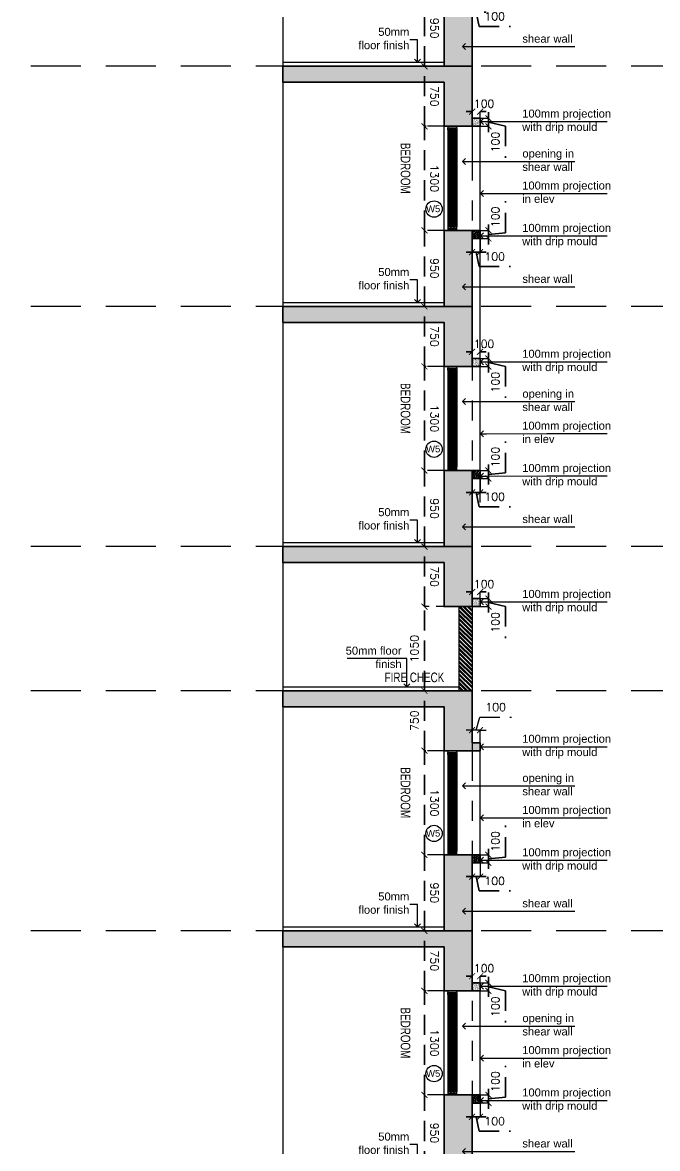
# Model space of a CAD drawing. Header units: millimetres. Extents: x 1066295 to 1300022, y -5734212 to -5454663.
# Drawn here: x 1222999 to 1230932, y -5495711 to -5481647 of the extents above; entities that cross this region are included whole.
import ezdxf
from ezdxf.enums import TextEntityAlignment as Align

# ---------------------------------------------------------------- set-up
doc = ezdxf.new("R2010")
doc.units = ezdxf.units.MM
doc.header["$LTSCALE"] = 1000
doc.header["$MEASUREMENT"] = 0
for name, pattern in [('AUDIT_D_120904163729-0', [0]), ('T9_PROFILE SECTIONS$0$HIDDEN', [0.375, 0.25, -0.125]), ('T9_PROFILE SECTIONS$0$HIDDEN2', [0.1875, 0.125, -0.0625]), ('T9_PROFILE SECTIONS$0$T10(T7 IS SIMILAR BUT MIRROR) - DIMENSION & TEXTING$0$HIDDEN', [0.375, 0.25, -0.125]), ('T9_PROFILE SECTIONS$0$T8_PROFILE SECTIONS$0$AUDIT_D_120904163729-0', [0]), ('T9_PROFILE SECTIONS$0$T8_PROFILE SECTIONS$0$HIDDEN', [0.375, 0.25, -0.125]), ('T9_PROFILE SECTIONS$0$T8_PROFILE SECTIONS$0$PHANTOM2', [1.25, 0.625, -0.125, 0.125, -0.125, 0.125, -0.125])]:
    doc.linetypes.add(name, pattern=pattern)
doc.layers.get('0').update_dxf_attribs({"linetype": 'AUDIT_D_120904163729-0'})
for name, color, linetype, lineweight in [('T9_PROFILE SECTIONS$0$A-DIMENSION', 2, 'Continuous', 35), ('T9_PROFILE SECTIONS$0$a-Text', 4, 'Continuous', 0), ('T9_PROFILE SECTIONS$0$T8_PROFILE SECTIONS$0$A-DIMENSION', 2, 'Continuous', 35), ('T9_PROFILE SECTIONS$0$T8_PROFILE SECTIONS$0$A-SLAB', 3, 'Continuous', 35), ('T9_PROFILE SECTIONS$0$T8_PROFILE SECTIONS$0$a-Text', 4, 'Continuous', 0), ('T9_PROFILE SECTIONS$0$T8_PROFILE SECTIONS$0$NON-STRUCT -150', 230, 'Continuous', 30), ('T9_PROFILE SECTIONS$0$T8_PROFILE SECTIONS$0$R0-18-10-2014-T1-1st Podium Floor Plan$0$Text', 7, 'Continuous', 0)]:
    doc.layers.add(name, color=color, linetype=linetype, lineweight=lineweight)
for name, color, linetype in [('T9_PROFILE SECTIONS$0$LEVEL', 7, 'Continuous'), ('T9_PROFILE SECTIONS$0$T10(T7 IS SIMILAR BUT MIRROR) - DIMENSION & TEXTING$0$A-DIMENSIONS', 2, 'T9_PROFILE SECTIONS$0$T10(T7 IS SIMILAR BUT MIRROR) - DIMENSION & TEXTING$0$HIDDEN'), ('T9_PROFILE SECTIONS$0$T8_PROFILE SECTIONS$0$A-BUILDING LINE TURNS HERE', 252, 'T9_PROFILE SECTIONS$0$T8_PROFILE SECTIONS$0$PHANTOM2'), ('T9_PROFILE SECTIONS$0$T8_PROFILE SECTIONS$0$a-ele', 8, 'Continuous'), ('T9_PROFILE SECTIONS$0$T8_PROFILE SECTIONS$0$a-wall', 6, 'Continuous'), ('T9_PROFILE SECTIONS$0$T8_PROFILE SECTIONS$0$a-window', 5, 'Continuous'), ('T9_PROFILE SECTIONS$0$T8_PROFILE SECTIONS$0$Elev 01', 8, 'Continuous'), ('T9_PROFILE SECTIONS$0$T8_PROFILE SECTIONS$0$F.F.L', 36, 'Continuous'), ('T9_PROFILE SECTIONS$0$T8_PROFILE SECTIONS$0$HATCH 150', 8, 'Continuous'), ('T9_PROFILE SECTIONS$0$T8_PROFILE SECTIONS$0$Leader', 2, 'T9_PROFILE SECTIONS$0$T8_PROFILE SECTIONS$0$AUDIT_D_120904163729-0'), ('T9_PROFILE SECTIONS$0$T8_PROFILE SECTIONS$0$TEXT ROOM', 7, 'Continuous'), ('T9_PROFILE SECTIONS$0$T8_PROFILE SECTIONS$0$TYPICAL UNITS$0$a-door-no', 104, 'Continuous')]:
    doc.layers.add(name, color=color, linetype=linetype)
doc.styles.add('T9_PROFILE SECTIONS$0$Romans 1', font='romans.shx', dxfattribs={"height": 100})
doc.styles.add('T9_PROFILE SECTIONS$0$RSP_TXT 500', font='swisscl.ttf', dxfattribs={"height": 250})
doc.styles.add('T9_PROFILE SECTIONS$0$T8_PROFILE SECTIONS$0$ARIAL ARROW', font='arial.ttf')
doc.styles.add('T9_PROFILE SECTIONS$0$T8_PROFILE SECTIONS$0$Romans 1', font='romans.shx', dxfattribs={"height": 100})
doc.styles.add('T9_PROFILE SECTIONS$0$T8_PROFILE SECTIONS$0$RSP_TXT 500', font='swisscl.ttf', dxfattribs={"height": 250})
doc.styles.add('T9_PROFILE SECTIONS$0$T8_PROFILE SECTIONS$0$TYPICAL UNITS$0$LODHA STANDERD', font='sanss___.ttf')
doc.dimstyles.new('T9_PROFILE SECTIONS$0$ALPINE S', dxfattribs={"dimscale": 0, "dimtxt": 100, "dimasz": 75, "dimexe": 0, "dimexo": 0, "dimgap": 75, "dimtad": 1, "dimdec": 0, "dimzin": 0, "dimdsep": 46, "dimtxsty": 'T9_PROFILE SECTIONS$0$Romans 1', "dimblk": 'T9_PROFILE SECTIONS$0$_ArchTick', "dimcen": 0.09, "dimclrd": 256, "dimclre": 256, "dimclrt": 7, "dimadec": 0, "dimazin": 0, "dimtfac": 1, "dimtdec": 0, "dimtofl": 0, "dimtmove": 1, "dimatfit": 0, "dimldrblk": 'T9_PROFILE SECTIONS$0$_Open90', "dimfxl": 1, "dimtolj": 1, "dimtzin": 0, "dimarcsym": 0})
doc.dimstyles.new('T9_PROFILE SECTIONS$0$T8_PROFILE SECTIONS$0$ALPINE S', dxfattribs={"dimscale": 0, "dimtxt": 100, "dimasz": 75, "dimexe": 0, "dimexo": 0, "dimgap": 75, "dimtad": 1, "dimdec": 0, "dimzin": 0, "dimdsep": 46, "dimtxsty": 'T9_PROFILE SECTIONS$0$T8_PROFILE SECTIONS$0$Romans 1', "dimblk": 'T9_PROFILE SECTIONS$0$T8_PROFILE SECTIONS$0$_ArchTick', "dimcen": 0.09, "dimclrd": 256, "dimclre": 256, "dimclrt": 7, "dimadec": 0, "dimazin": 0, "dimtfac": 1, "dimtdec": 0, "dimtofl": 0, "dimtmove": 1, "dimatfit": 0, "dimldrblk": 'T9_PROFILE SECTIONS$0$T8_PROFILE SECTIONS$0$_Open90', "dimfxl": 1, "dimtolj": 1, "dimtzin": 0, "dimarcsym": 0})
pattern_1 = [(127.5, (-97770.03, 175779.79), (-19.26823769, -0.62993358), [0, -15.2, 0, -17, 0, -16.25]), (97.5, (-97770.03, 175779.79), (-28.22146065, 17.69776705), [0, -8.2, 0, -13.7, 0, -5.25]), (57.5, (-97770.03, 175767.49), (-0.056590535, 31.141418618), [0, -5, 0, -18, 0, -23.5]), (47.5, (-97770.03, 175767.49), (-8.77675565, 30.06126605), [0, -2.5, 0, -11.8, 0, -13.5])]

# ---------------------------------------------------------------- blocks, each defined once
blk = doc.blocks.new('T9_PROFILE SECTIONS$0$T8_PROFILE SECTIONS$0$_ArchTick')
at = {"color": 0, "linetype": 'ByBlock', "const_width": 0.15}
blk.add_lwpolyline([(-0.5, -0.5), (0.5, 0.5)], dxfattribs=at)
blk = doc.blocks.new('*D811')
at = {"layer": 'T9_PROFILE SECTIONS$0$T8_PROFILE SECTIONS$0$A-DIMENSION', "linetype": 'T9_PROFILE SECTIONS$0$T8_PROFILE SECTIONS$0$HIDDEN', "lineweight": -2, "transparency": 16777216}
for p, q in [((1230200, -5487595), (1229765, -5487595)), ((1230160, -5488345), (1229765, -5488345))]:
    blk.add_line(p, q, dxfattribs=at)
at = {"layer": 'T9_PROFILE SECTIONS$0$T8_PROFILE SECTIONS$0$A-DIMENSION', "linetype": 'T9_PROFILE SECTIONS$0$T8_PROFILE SECTIONS$0$HIDDEN', "transparency": 16777216}
blk.add_line((1229765, -5488345), (1229765, -5487595), dxfattribs=at)
at = {"layer": 'T9_PROFILE SECTIONS$0$T8_PROFILE SECTIONS$0$A-DIMENSION', "linetype": 'ByBlock', "transparency": 16777216, "xscale": 75, "yscale": 75, "zscale": 75}
for p, rotation in [((1229765, -5487595), 90), ((1229765, -5488345), 270)]:
    blk.add_blockref('T9_PROFILE SECTIONS$0$T8_PROFILE SECTIONS$0$_ArchTick', p, dxfattribs=dict(at, rotation=rotation))
at = {"layer": 'T9_PROFILE SECTIONS$0$T8_PROFILE SECTIONS$0$A-DIMENSION', "color": 7, "linetype": 'ByBlock', "transparency": 16777216, "insert": (1229640, -5487970), "char_height": 100, "attachment_point": 5, "rotation": 90, "style": 'T9_PROFILE SECTIONS$0$T8_PROFILE SECTIONS$0$Romans 1'}
blk.add_mtext('\\A1;750', dxfattribs=at)
blk = doc.blocks.new('T9_PROFILE SECTIONS$0$T8_PROFILE SECTIONS$0$_Open90')
at = {"color": 0, "linetype": 'ByBlock', "lineweight": -2}
for p, q in [((0, 0), (-1, 0)), ((-0.5, 0.5), (0, 0)), ((0, 0), (-0.5, -0.5))]:
    blk.add_line(p, q, dxfattribs=at)
blk = doc.blocks.new('*D812')
at = {"layer": 'T9_PROFILE SECTIONS$0$T8_PROFILE SECTIONS$0$A-DIMENSION', "linetype": 'T9_PROFILE SECTIONS$0$T8_PROFILE SECTIONS$0$HIDDEN', "lineweight": -2, "transparency": 16777216}
for p, q in [((1230200, -5486545), (1229765, -5486545)), ((1229910, -5487595), (1229765, -5487595))]:
    blk.add_line(p, q, dxfattribs=at)
at = {"layer": 'T9_PROFILE SECTIONS$0$T8_PROFILE SECTIONS$0$A-DIMENSION', "linetype": 'T9_PROFILE SECTIONS$0$T8_PROFILE SECTIONS$0$HIDDEN', "transparency": 16777216}
blk.add_line((1229765, -5487595), (1229765, -5486545), dxfattribs=at)
at = {"layer": 'T9_PROFILE SECTIONS$0$T8_PROFILE SECTIONS$0$A-DIMENSION', "linetype": 'ByBlock', "transparency": 16777216, "xscale": 75, "yscale": 75, "zscale": 75}
for p, rotation in [((1229765, -5486545), 90), ((1229765, -5487595), 270)]:
    blk.add_blockref('T9_PROFILE SECTIONS$0$T8_PROFILE SECTIONS$0$_ArchTick', p, dxfattribs=dict(at, rotation=rotation))
at = {"layer": 'T9_PROFILE SECTIONS$0$T8_PROFILE SECTIONS$0$A-DIMENSION', "color": 7, "linetype": 'ByBlock', "transparency": 16777216, "insert": (1229640, -5487070), "char_height": 100, "attachment_point": 5, "rotation": 90, "style": 'T9_PROFILE SECTIONS$0$T8_PROFILE SECTIONS$0$Romans 1'}
blk.add_mtext('\\A1;1050', dxfattribs=at)
blk = doc.blocks.new('T9_PROFILE SECTIONS$0$T8_PROFILE SECTIONS$0$A$C70077D06')
at = {"layer": 'T9_PROFILE SECTIONS$0$T8_PROFILE SECTIONS$0$a-ele', "elevation": 0}
blk.add_lwpolyline([(-160, 0), (-160, 1300)], dxfattribs=at)
at = {"layer": 'T9_PROFILE SECTIONS$0$T8_PROFILE SECTIONS$0$a-window', "color": 1}
for p, q in [((-112, 1255), (-112, 45, 0)), ((-75, 1255), (-75, 45, 0)), ((-75, 1255), (-75, 45, 0)), ((-38, 1255), (-38, 45, 0))]:
    blk.add_line(p, q, dxfattribs=at)
at = {"layer": 'T9_PROFILE SECTIONS$0$T8_PROFILE SECTIONS$0$a-window', "color": 5}
for p, q in [((-98, 1255), (-98, 45, 0)), ((-88, 1255), (-88, 45, 0)), ((-61, 1255), (-61, 45, 0)), ((-51, 1255), (-51, 45, 0))]:
    blk.add_line(p, q, dxfattribs=at)
at = {"layer": 'T9_PROFILE SECTIONS$0$T8_PROFILE SECTIONS$0$a-window', "color": 250}
for p, q in [((-23, 1255), (-23, 45, 0)), ((-13, 1255), (-13, 45, 0)), ((0, 1255), (0, 45, 0))]:
    blk.add_line(p, q, dxfattribs=at)
at = {"layer": 'T9_PROFILE SECTIONS$0$T8_PROFILE SECTIONS$0$a-window', "color": 4}
for points in [[(0, 1280), (0, 1300), (-112, 1300), (-112, 1280)], [(-98, 1255), (-112, 1255), (-112, 1280), (-75, 1280), (-75, 1255), (-88, 1255), (-88, 1261), (-98, 1261)], [(-61, 1255), (-75, 1255), (-75, 1280), (-38, 1280), (-38, 1255), (-51, 1255), (-51, 1261), (-61, 1261)], [(-23, 1255), (-38, 1255), (-38, 1280), (0, 1280), (0, 1255), (-13, 1255), (-13, 1261), (-23, 1261)], [(-98, 45), (-112, 45), (-112, 20), (-75, 20), (-75, 45), (-88, 45), (-88, 39), (-98, 39)], [(0, 0), (0, 20), (-112, 20), (-112, 0)], [(-61, 45), (-75, 45), (-75, 20), (-38, 20), (-38, 45), (-51, 45), (-51, 39), (-61, 39)], [(-23, 45), (-38, 45), (-38, 20), (0, 20), (0, 45), (-13, 45), (-13, 39), (-23, 39)]]:
    blk.add_lwpolyline(points, close=True, dxfattribs=at)
blk = doc.blocks.new('*D400')
at = {"layer": 'T9_PROFILE SECTIONS$0$T8_PROFILE SECTIONS$0$A-DIMENSION', "linetype": 'T9_PROFILE SECTIONS$0$T8_PROFILE SECTIONS$0$HIDDEN', "lineweight": -2, "transparency": 16777216}
for p, q in [((1129624, -5486815), (1129189, -5486815)), ((1129584, -5487565), (1129189, -5487565))]:
    blk.add_line(p, q, dxfattribs=at)
at = {"layer": 'T9_PROFILE SECTIONS$0$T8_PROFILE SECTIONS$0$A-DIMENSION', "linetype": 'T9_PROFILE SECTIONS$0$T8_PROFILE SECTIONS$0$HIDDEN', "transparency": 16777216}
blk.add_line((1129189, -5487565), (1129189, -5486815), dxfattribs=at)
at = {"layer": 'T9_PROFILE SECTIONS$0$T8_PROFILE SECTIONS$0$A-DIMENSION', "linetype": 'ByBlock', "transparency": 16777216, "xscale": 75, "yscale": 75, "zscale": 75}
for p, rotation in [((1129189, -5486815), 90), ((1129189, -5487565), 270)]:
    blk.add_blockref('T9_PROFILE SECTIONS$0$T8_PROFILE SECTIONS$0$_ArchTick', p, dxfattribs=dict(at, rotation=rotation))
at = {"layer": 'T9_PROFILE SECTIONS$0$T8_PROFILE SECTIONS$0$A-DIMENSION', "color": 7, "linetype": 'ByBlock', "transparency": 16777216, "insert": (1129314, -5487190), "char_height": 100, "attachment_point": 5, "rotation": 270, "style": 'T9_PROFILE SECTIONS$0$T8_PROFILE SECTIONS$0$Romans 1'}
blk.add_mtext('\\A1;750', dxfattribs=at)
blk = doc.blocks.new('*D401')
at = {"layer": 'T9_PROFILE SECTIONS$0$T8_PROFILE SECTIONS$0$A-DIMENSION', "linetype": 'T9_PROFILE SECTIONS$0$T8_PROFILE SECTIONS$0$HIDDEN', "lineweight": -2, "transparency": 16777216}
for p, q in [((1129479, -5485865), (1129189, -5485865)), ((1129334, -5486815), (1129189, -5486815))]:
    blk.add_line(p, q, dxfattribs=at)
at = {"layer": 'T9_PROFILE SECTIONS$0$T8_PROFILE SECTIONS$0$A-DIMENSION', "linetype": 'T9_PROFILE SECTIONS$0$T8_PROFILE SECTIONS$0$HIDDEN', "transparency": 16777216}
blk.add_line((1129189, -5486815), (1129189, -5485865), dxfattribs=at)
at = {"layer": 'T9_PROFILE SECTIONS$0$T8_PROFILE SECTIONS$0$A-DIMENSION', "linetype": 'ByBlock', "transparency": 16777216, "xscale": 75, "yscale": 75, "zscale": 75}
for p, rotation in [((1129189, -5485865), 90), ((1129189, -5486815), 270)]:
    blk.add_blockref('T9_PROFILE SECTIONS$0$T8_PROFILE SECTIONS$0$_ArchTick', p, dxfattribs=dict(at, rotation=rotation))
at = {"layer": 'T9_PROFILE SECTIONS$0$T8_PROFILE SECTIONS$0$A-DIMENSION', "color": 7, "linetype": 'ByBlock', "transparency": 16777216, "insert": (1129314, -5486340), "char_height": 100, "attachment_point": 5, "rotation": 270, "style": 'T9_PROFILE SECTIONS$0$T8_PROFILE SECTIONS$0$Romans 1'}
blk.add_mtext('\\A1;950', dxfattribs=at)
blk = doc.blocks.new('*D402')
at = {"layer": 'T9_PROFILE SECTIONS$0$T8_PROFILE SECTIONS$0$A-DIMENSION', "linetype": 'T9_PROFILE SECTIONS$0$T8_PROFILE SECTIONS$0$HIDDEN', "lineweight": -2, "transparency": 16777216}
for p, q in [((1129479, -5484565), (1129189, -5484565)), ((1129479, -5485865), (1129189, -5485865))]:
    blk.add_line(p, q, dxfattribs=at)
at = {"layer": 'T9_PROFILE SECTIONS$0$T8_PROFILE SECTIONS$0$A-DIMENSION', "linetype": 'T9_PROFILE SECTIONS$0$T8_PROFILE SECTIONS$0$HIDDEN', "transparency": 16777216}
blk.add_line((1129189, -5485865), (1129189, -5484565), dxfattribs=at)
at = {"layer": 'T9_PROFILE SECTIONS$0$T8_PROFILE SECTIONS$0$A-DIMENSION', "linetype": 'ByBlock', "transparency": 16777216, "xscale": 75, "yscale": 75, "zscale": 75}
for p, rotation in [((1129189, -5484565), 90), ((1129189, -5485865), 270)]:
    blk.add_blockref('T9_PROFILE SECTIONS$0$T8_PROFILE SECTIONS$0$_ArchTick', p, dxfattribs=dict(at, rotation=rotation))
at = {"layer": 'T9_PROFILE SECTIONS$0$T8_PROFILE SECTIONS$0$A-DIMENSION', "color": 7, "linetype": 'ByBlock', "transparency": 16777216, "insert": (1129314, -5485215), "char_height": 100, "attachment_point": 5, "rotation": 270, "style": 'T9_PROFILE SECTIONS$0$T8_PROFILE SECTIONS$0$Romans 1'}
blk.add_mtext('\\A1;1300', dxfattribs=at)
blk = doc.blocks.new('T9_PROFILE SECTIONS$0$T8_PROFILE SECTIONS$0$TYPICAL UNITS$0$B-flat-33')
at = {"layer": 'T9_PROFILE SECTIONS$0$T8_PROFILE SECTIONS$0$TYPICAL UNITS$0$a-door-no'}
blk.add_ellipse((14108, 1402), major_axis=(0, -181), ratio=0.999989, dxfattribs=at)
at = {"layer": 'T9_PROFILE SECTIONS$0$T8_PROFILE SECTIONS$0$TYPICAL UNITS$0$a-door-no', "style": 'T9_PROFILE SECTIONS$0$T8_PROFILE SECTIONS$0$TYPICAL UNITS$0$LODHA STANDERD', "oblique": 0, "width": 0.999989}
blk.add_attdef('OP1', text='', height=150, rotation=0.7592, dxfattribs=at).set_placement((14117, 1332), align=Align.CENTER)
blk = doc.blocks.new('T9_PROFILE SECTIONS$0$_ArchTick')
at = {"color": 0, "linetype": 'ByBlock', "const_width": 0.15}
blk.add_lwpolyline([(-0.5, -0.5), (0.5, 0.5)], dxfattribs=at)
blk = doc.blocks.new('*D403')
at = {"layer": 'T9_PROFILE SECTIONS$0$A-DIMENSION', "linetype": 'T9_PROFILE SECTIONS$0$HIDDEN', "transparency": 16777216}
for p, q in [((1130200, -5485894), (1130200, -5485501)), ((1129988, -5485865), (1129988, -5485790)), ((1129988, -5485865), (1129988, -5485965)), ((1129988, -5485915), (1130200, -5485894)), ((1129988, -5485965), (1129988, -5486040))]:
    blk.add_line(p, q, dxfattribs=at)
at = {"layer": 'T9_PROFILE SECTIONS$0$A-DIMENSION', "linetype": 'T9_PROFILE SECTIONS$0$HIDDEN', "lineweight": -2, "transparency": 16777216}
for p, q in [((1129884, -5485865), (1129988, -5485865)), ((1129884, -5485965), (1129988, -5485965))]:
    blk.add_line(p, q, dxfattribs=at)
at = {"layer": 'T9_PROFILE SECTIONS$0$A-DIMENSION', "linetype": 'ByBlock', "transparency": 16777216, "xscale": 75, "yscale": 75, "zscale": 75}
for p, rotation in [((1129988, -5485865), 270), ((1129988, -5485965), 90)]:
    blk.add_blockref('T9_PROFILE SECTIONS$0$_ArchTick', p, dxfattribs=dict(at, rotation=rotation))
at = {"layer": 'T9_PROFILE SECTIONS$0$A-DIMENSION', "color": 7, "linetype": 'ByBlock', "transparency": 16777216, "insert": (1130075, -5485697), "char_height": 100, "attachment_point": 5, "rotation": 90, "style": 'T9_PROFILE SECTIONS$0$Romans 1'}
blk.add_mtext('\\A1;100', dxfattribs=at)
blk = doc.blocks.new('T9_PROFILE SECTIONS$0$_Open90')
at = {"color": 0, "linetype": 'ByBlock', "lineweight": -2}
for p, q in [((0, 0), (-1, 0)), ((-0.5, 0.5), (0, 0)), ((0, 0), (-0.5, -0.5))]:
    blk.add_line(p, q, dxfattribs=at)
blk = doc.blocks.new('*D404')
at = {"layer": 'T9_PROFILE SECTIONS$0$A-DIMENSION', "linetype": 'T9_PROFILE SECTIONS$0$HIDDEN', "lineweight": -2, "transparency": 16777216}
for p, q in [((1129784, -5485965), (1129784, -5486138)), ((1129884, -5485965), (1129884, -5486138))]:
    blk.add_line(p, q, dxfattribs=at)
at = {"layer": 'T9_PROFILE SECTIONS$0$A-DIMENSION', "linetype": 'T9_PROFILE SECTIONS$0$HIDDEN', "transparency": 16777216}
for p, q in [((1129784, -5486138), (1129709, -5486138)), ((1129884, -5486138), (1129784, -5486138)), ((1129834, -5486138), (1129871, -5486317)), ((1129884, -5486138), (1129959, -5486138)), ((1129871, -5486317), (1130263, -5486317))]:
    blk.add_line(p, q, dxfattribs=at)
at = {"layer": 'T9_PROFILE SECTIONS$0$A-DIMENSION', "linetype": 'ByBlock', "transparency": 16777216, "xscale": 75, "yscale": 75, "zscale": 75}
blk.add_blockref('T9_PROFILE SECTIONS$0$_ArchTick', (1129784, -5486138), dxfattribs=at)
at = {"layer": 'T9_PROFILE SECTIONS$0$A-DIMENSION', "linetype": 'ByBlock', "transparency": 16777216, "xscale": 75, "yscale": 75, "zscale": 75, "rotation": 180}
blk.add_blockref('T9_PROFILE SECTIONS$0$_ArchTick', (1129884, -5486138), dxfattribs=at)
at = {"layer": 'T9_PROFILE SECTIONS$0$A-DIMENSION', "color": 7, "linetype": 'ByBlock', "transparency": 16777216, "insert": (1130067, -5486192), "char_height": 100, "attachment_point": 5, "style": 'T9_PROFILE SECTIONS$0$Romans 1'}
blk.add_mtext('\\A1;100', dxfattribs=at)
blk = doc.blocks.new('*D405')
at = {"layer": 'T9_PROFILE SECTIONS$0$A-DIMENSION', "linetype": 'T9_PROFILE SECTIONS$0$HIDDEN', "transparency": 16777216}
for p, q in [((1129988, -5487465), (1129988, -5487390)), ((1129988, -5487465), (1129988, -5487565)), ((1129988, -5487515), (1130200, -5487565)), ((1129988, -5487565), (1129988, -5487640)), ((1130200, -5487565), (1130200, -5487958))]:
    blk.add_line(p, q, dxfattribs=at)
at = {"layer": 'T9_PROFILE SECTIONS$0$A-DIMENSION', "linetype": 'T9_PROFILE SECTIONS$0$HIDDEN', "lineweight": -2, "transparency": 16777216}
for p, q in [((1129884, -5487465), (1129988, -5487465)), ((1129884, -5487565), (1129988, -5487565))]:
    blk.add_line(p, q, dxfattribs=at)
at = {"layer": 'T9_PROFILE SECTIONS$0$A-DIMENSION', "linetype": 'ByBlock', "transparency": 16777216, "xscale": 75, "yscale": 75, "zscale": 75}
for p, rotation in [((1129988, -5487465), 270), ((1129988, -5487565), 90)]:
    blk.add_blockref('T9_PROFILE SECTIONS$0$_ArchTick', p, dxfattribs=dict(at, rotation=rotation))
at = {"layer": 'T9_PROFILE SECTIONS$0$A-DIMENSION', "color": 7, "linetype": 'ByBlock', "transparency": 16777216, "insert": (1130075, -5487762), "char_height": 100, "attachment_point": 5, "rotation": 90, "style": 'T9_PROFILE SECTIONS$0$Romans 1'}
blk.add_mtext('\\A1;100', dxfattribs=at)
blk = doc.blocks.new('*D406')
at = {"layer": 'T9_PROFILE SECTIONS$0$A-DIMENSION', "linetype": 'T9_PROFILE SECTIONS$0$HIDDEN', "transparency": 16777216}
for p, q in [((1129784, -5487382), (1129709, -5487382)), ((1129884, -5487382), (1129959, -5487382))]:
    blk.add_line(p, q, dxfattribs=at)
at = {"layer": 'T9_PROFILE SECTIONS$0$A-DIMENSION', "linetype": 'T9_PROFILE SECTIONS$0$HIDDEN', "lineweight": -2, "transparency": 16777216}
for p, q in [((1129784, -5487480), (1129784, -5487382)), ((1129884, -5487480), (1129884, -5487382))]:
    blk.add_line(p, q, dxfattribs=at)
at = {"layer": 'T9_PROFILE SECTIONS$0$A-DIMENSION', "linetype": 'ByBlock', "transparency": 16777216, "xscale": 75, "yscale": 75, "zscale": 75}
blk.add_blockref('T9_PROFILE SECTIONS$0$_ArchTick', (1129784, -5487382), dxfattribs=at)
at = {"layer": 'T9_PROFILE SECTIONS$0$A-DIMENSION', "linetype": 'ByBlock', "transparency": 16777216, "xscale": 75, "yscale": 75, "zscale": 75, "rotation": 180}
blk.add_blockref('T9_PROFILE SECTIONS$0$_ArchTick', (1129884, -5487382), dxfattribs=at)
at = {"layer": 'T9_PROFILE SECTIONS$0$A-DIMENSION', "color": 7, "linetype": 'ByBlock', "transparency": 16777216, "insert": (1129934, -5487283), "char_height": 100, "attachment_point": 5, "style": 'T9_PROFILE SECTIONS$0$Romans 1'}
blk.add_mtext('\\A1;100', dxfattribs=at)
blk = doc.blocks.new('*D829')
at = {"layer": 'T9_PROFILE SECTIONS$0$T10(T7 IS SIMILAR BUT MIRROR) - DIMENSION & TEXTING$0$A-DIMENSIONS', "lineweight": -2, "transparency": 16777216}
for p, q in [((1230410, -5488087), (1230459, -5487925)), ((1230459, -5487925), (1230852, -5487925)), ((1230360, -5488087), (1230285, -5488087)), ((1230460, -5488087), (1230360, -5488087)), ((1230460, -5488087), (1230535, -5488087))]:
    blk.add_line(p, q, dxfattribs=at)
at = {"layer": 'T9_PROFILE SECTIONS$0$T10(T7 IS SIMILAR BUT MIRROR) - DIMENSION & TEXTING$0$A-DIMENSIONS', "linetype": 'T9_PROFILE SECTIONS$0$HIDDEN', "lineweight": -2, "transparency": 16777216}
for p, q in [((1230360, -5488245), (1230360, -5488087)), ((1230460, -5488245), (1230460, -5488087))]:
    blk.add_line(p, q, dxfattribs=at)
at = {"layer": 'T9_PROFILE SECTIONS$0$T10(T7 IS SIMILAR BUT MIRROR) - DIMENSION & TEXTING$0$A-DIMENSIONS', "linetype": 'ByBlock', "lineweight": -2, "transparency": 16777216, "xscale": 75, "yscale": 75, "zscale": 75}
blk.add_blockref('T9_PROFILE SECTIONS$0$_ArchTick', (1230360, -5488087), dxfattribs=at)
at = {"layer": 'T9_PROFILE SECTIONS$0$T10(T7 IS SIMILAR BUT MIRROR) - DIMENSION & TEXTING$0$A-DIMENSIONS', "linetype": 'ByBlock', "lineweight": -2, "transparency": 16777216, "xscale": 75, "yscale": 75, "zscale": 75, "rotation": 180}
blk.add_blockref('T9_PROFILE SECTIONS$0$_ArchTick', (1230460, -5488087), dxfattribs=at)
at = {"layer": 'T9_PROFILE SECTIONS$0$T10(T7 IS SIMILAR BUT MIRROR) - DIMENSION & TEXTING$0$A-DIMENSIONS', "color": 7, "linetype": 'ByBlock', "transparency": 16777216, "insert": (1230655, -5487800), "char_height": 100, "attachment_point": 5, "style": 'T9_PROFILE SECTIONS$0$Romans 1', "bg_fill": 3, "box_fill_scale": 1.25, "bg_fill_color": 256, "bg_fill_true_color": 13158600, "bg_fill_transparency": 0}
blk.add_mtext('\\A1;100', dxfattribs=at)
blk = doc.blocks.new('T9_PROFILE SECTIONS$0$T8_PROFILE SECTIONS$0$MM')
at = {"layer": 'T9_PROFILE SECTIONS$0$T8_PROFILE SECTIONS$0$HATCH 150'}
h = blk.add_hatch(color=8, dxfattribs=at)
h.dxf.hatch_style = 1
h.paths.add_polyline_path([(1129783.7, -5486815.3), (1129433.7, -5486815.3), (1129433.7, -5485865.3), (1129783.7, -5485865.3)])
h = blk.add_hatch(dxfattribs=at)
h.set_pattern_fill('AR-SAND', color=8, scale=10, angle=90)
h.set_pattern_definition(pattern_1)
h.paths.add_polyline_path([(1129783.7, -5485965.3), (1129883.7, -5485965.3), (1129883.7, -5485865.3), (1129783.7, -5485865.3)])
h = blk.add_hatch(color=8, dxfattribs=at)
h.dxf.hatch_style = 1
h.paths.add_polyline_path([(1127419.4, -5486815.3), (1127419.4, -5487015.3), (1129433.7, -5487015.3), (1129433.7, -5487565.3), (1129783.7, -5487565.3), (1129783.7, -5487465.3), (1129783.7, -5486815.3)])
h = blk.add_hatch(dxfattribs=at)
h.set_pattern_fill('AR-SAND', color=8, scale=10, angle=90)
h.set_pattern_definition(pattern_1)
h.paths.add_polyline_path([(1129783.7, -5487565.3), (1129883.7, -5487565.3), (1129883.7, -5487465.3), (1129783.7, -5487465.3)])
at = {"layer": 'T9_PROFILE SECTIONS$0$T10(T7 IS SIMILAR BUT MIRROR) - DIMENSION & TEXTING$0$A-DIMENSIONS', "linetype": 'ByBlock'}
blk.add_line((1129883.7, -5485865.3), (1129883.7, -5484565.3), dxfattribs=at)
at = {"layer": 'T9_PROFILE SECTIONS$0$T8_PROFILE SECTIONS$0$A-SLAB', "linetype": 'ByBlock'}
for points in [[(1129783.7, -5486815.3), (1129433.7, -5486815.3), (1129433.7, -5485865.3), (1129783.7, -5485865.3)], [(1129783.7, -5485965.3), (1129883.7, -5485965.3), (1129883.7, -5485865.3), (1129783.7, -5485865.3)], [(1127419.4, -5486815.3), (1127419.4, -5487015.3), (1129433.7, -5487015.3), (1129433.7, -5487565.3), (1129783.7, -5487565.3), (1129783.7, -5487465.3), (1129783.7, -5487465.3), (1129783.7, -5486815.3)], [(1129783.7, -5487565.3), (1129883.7, -5487565.3), (1129883.7, -5487465.3), (1129783.7, -5487465.3)]]:
    blk.add_lwpolyline(points, close=True, dxfattribs=at)
at = {"layer": 'T9_PROFILE SECTIONS$0$T8_PROFILE SECTIONS$0$F.F.L', "linetype": 'Continuous', "ltscale": 0.1}
blk.add_lwpolyline([(1127419.4, -5486765.3), (1129433.7, -5486765.3)], dxfattribs=at)
at = {"layer": 'T9_PROFILE SECTIONS$0$T8_PROFILE SECTIONS$0$A-SLAB', "linetype": 'ByBlock', "extrusion": (0, 0, -1), "xscale": -1, "zscale": -1}
blk.add_blockref('T9_PROFILE SECTIONS$0$T8_PROFILE SECTIONS$0$A$C70077D06', (-1129593.8, -5485865.3, 0), dxfattribs=at)
at = {"layer": 'T9_PROFILE SECTIONS$0$T8_PROFILE SECTIONS$0$TEXT ROOM', "ltscale": 0.1}
ref = blk.add_blockref('T9_PROFILE SECTIONS$0$T8_PROFILE SECTIONS$0$TYPICAL UNITS$0$B-flat-33', (1121373.8, -5486387.1), dxfattribs=dict(at, xscale=0.5625, yscale=0.5625, zscale=0.5625))
ref.add_attrib('OP1', 'W5', dxfattribs={"layer": 'T9_PROFILE SECTIONS$0$T8_PROFILE SECTIONS$0$TYPICAL UNITS$0$a-door-no', "height": 84.37, "rotation": 0.75922, "style": 'T9_PROFILE SECTIONS$0$T8_PROFILE SECTIONS$0$TYPICAL UNITS$0$LODHA STANDERD', "oblique": 0.00002, "width": 0.999989}).set_placement((1129299.1, -5485638.3), align=Align.CENTER)
at = {"layer": 'T9_PROFILE SECTIONS$0$T8_PROFILE SECTIONS$0$a-Text', "insert": (1129012.9, -5484772, 156.5), "char_height": 120, "attachment_point": 1, "rotation": 270, "style": 'T9_PROFILE SECTIONS$0$T8_PROFILE SECTIONS$0$RSP_TXT 500'}
blk.add_mtext_dynamic_manual_height_columns('BEDROOM', width=1106.248, gutter_width=500, heights=[0], dxfattribs=at)
at = {"layer": 'T9_PROFILE SECTIONS$0$T8_PROFILE SECTIONS$0$R0-18-10-2014-T1-1st Podium Floor Plan$0$Text', "char_height": 100, "style": 'T9_PROFILE SECTIONS$0$T8_PROFILE SECTIONS$0$ARIAL ARROW'}
for s, insert, width, attachment_point in [('opening in shear wall', (1130412.5, -5484855.1, 0), 977.783, 1), ('100mm projection in elev', (1130410.3, -5485254.8, 0), 1133.401, 1), ('100mm projection with drip mould', (1130410.3, -5485783.6, 0), 1133.401, 1), ('50mm floor finish   ', (1129000, -5486335, 0), 673.542, 3), ('shear wall', (1130412.5, -5486420.6, 0), 1133.401, 1), ('100mm projection with drip mould', (1130410.3, -5487356.2, 0), 1133.401, 1)]:
    blk.add_mtext(s, dxfattribs=dict(at, insert=insert, width=width, attachment_point=attachment_point))
at = {"layer": 'T9_PROFILE SECTIONS$0$A-DIMENSION', "linetype": 'ByBlock'}
for base, p1, p2, picture, middle in [((1129988.3, -5485965.3), (1129883.7, -5485865.3), (1129883.7, -5485965.3), '*D403', (1130199.6, -5485818.6)), ((1129988.3, -5487565.3), (1129883.7, -5487465.3), (1129883.7, -5487565.3), '*D405', (1130199.6, -5487640.5))]:
    dim = blk.add_linear_dim(base=base, p1=p1, p2=p2, angle=90, dimstyle='T9_PROFILE SECTIONS$0$ALPINE S', override={"dimscale": 1, "dimfxl": 5, "dimlwd": 65535, "dimarcsym": 1}, dxfattribs=at)
    dim.commit()
    dim.dimension.update_dxf_attribs({"geometry": picture, "text_midpoint": middle, "dimtype": 128})
for base, p1, p2, picture, middle in [((1129783.7, -5486138.2), (1129883.7, -5485965.3), (1129783.7, -5485965.3), '*D404', (1129945.6, -5486317.1)), ((1129783.7, -5487382.2), (1129883.7, -5487479.9), (1129783.7, -5487479.9), '*D406', (1129933.8, -5487408.3))]:
    dim = blk.add_linear_dim(base=base, p1=p1, p2=p2, dimstyle='T9_PROFILE SECTIONS$0$ALPINE S', override={"dimscale": 1, "dimfxl": 5, "dimlwd": 65535, "dimarcsym": 1}, dxfattribs=at)
    dim.commit()
    dim.dimension.update_dxf_attribs({"geometry": picture, "text_midpoint": middle, "dimtype": 128})
at = {"layer": 'T9_PROFILE SECTIONS$0$T8_PROFILE SECTIONS$0$A-DIMENSION', "linetype": 'ByBlock'}
for base, p1, p2, picture, middle in [((1129188.8, -5484565.3), (1129479.1, -5485865.3), (1129479.1, -5484565.3), '*D402', (1129313.8, -5485215.3)), ((1129188.8, -5485865.3), (1129334, -5486815.3), (1129479.1, -5485865.3, 0), '*D401', (1129313.8, -5486340.3)), ((1129188.8, -5486815.3), (1129583.7, -5487565.3), (1129623.7, -5486815.3), '*D400', (1129313.8, -5487190.3))]:
    dim = blk.add_linear_dim(base=base, p1=p1, p2=p2, angle=90, dimstyle='T9_PROFILE SECTIONS$0$T8_PROFILE SECTIONS$0$ALPINE S', override={"dimscale": 1, "dimfxl": 5, "dimlwd": 65535, "dimarcsym": 1}, dxfattribs=at)
    dim.commit()
    dim.dimension.update_dxf_attribs({"geometry": picture, "text_midpoint": middle})
at = {"layer": 'T9_PROFILE SECTIONS$0$T8_PROFILE SECTIONS$0$Leader'}
for points in [[(1129662.6, -5485004.5), (1130394.3, -5485004.5), (1131066.8, -5485004.5)], [(1129890, -5485404.6), (1130717.7, -5485404.2), (1131473.1, -5485404.2)], [(1129890, -5485933.4), (1130717.7, -5485933), (1131473.1, -5485933)], [(1129102.4, -5486765.3), (1129102.4, -5486484.4), (1129007.2, -5486484.4)], [(1129662.6, -5486570), (1130394.3, -5486570), (1131066.8, -5486570)], [(1129890, -5487506), (1130717.7, -5487505.6), (1131473.1, -5487505.6)]]:
    blk.add_leader(points, dimstyle='T9_PROFILE SECTIONS$0$T8_PROFILE SECTIONS$0$ALPINE S', override={"dimscale": 1, "dimtad": 0}, dxfattribs=at)
blk = doc.blocks.new('T9_PROFILE SECTIONS')
at = {"layer": 'T9_PROFILE SECTIONS$0$T8_PROFILE SECTIONS$0$HATCH 150'}
h = blk.add_hatch(color=8, dxfattribs=at)
h.dxf.hatch_style = 1
h.paths.add_polyline_path([(1227995.8797, -5487595.0977), (1227995.8797, -5487795.0977), (1230010.2324, -5487795.0977), (1230010.2324, -5488345.0977), (1230460.2324, -5488345.0977), (1230460.2324, -5488245.0977), (1230360.2324, -5488245.0977), (1230360.2324, -5487595.1001)])
at = {"layer": 'T9_PROFILE SECTIONS$0$T8_PROFILE SECTIONS$0$NON-STRUCT -150'}
h = blk.add_hatch(dxfattribs=at)
h.set_pattern_fill('ANSI32', color=8, scale=100, angle=-90)
h.set_pattern_definition([(315, (-1058534.135, 5650007.903), (26.5165043, 26.5165043), []), (315, (-1058534.135, 5649990.226), (26.5165043, 26.5165043), [])])
h.paths.add_polyline_path([(1230360.2325, -5487595.0996), (1230200.2325, -5487595.0996), (1230200.2324, -5486545.0977), (1230360.2324, -5486545.0977)])
at = {"layer": 'T9_PROFILE SECTIONS$0$LEVEL', "color": 8, "linetype": 'T9_PROFILE SECTIONS$0$HIDDEN2', "ltscale": 5}
for p, q in [((1261097.5948, -5479795.054, -0.01), (1103452.4742, -5479795.054, -0.01)), ((1261097.5948, -5482795.054, -0.01), (1103452.4742, -5482795.054, -0.01)), ((1261097.5948, -5490595.054, -0.01), (1103452.4742, -5490595.054, -0.01))]:
    blk.add_line(p, q, dxfattribs=at)
at = {"layer": 'T9_PROFILE SECTIONS$0$LEVEL', "color": 1, "linetype": 'T9_PROFILE SECTIONS$0$HIDDEN2', "ltscale": 5}
for p, q in [((1261097.5948, -5485795.054, -0.01), (1103452.4742, -5485795.054, -0.01)), ((1261097.5948, -5487595.054, -0.01), (1103452.4742, -5487595.054, -0.01))]:
    blk.add_line(p, q, dxfattribs=at)
at = {"layer": 'T9_PROFILE SECTIONS$0$T10(T7 IS SIMILAR BUT MIRROR) - DIMENSION & TEXTING$0$A-DIMENSIONS', "linetype": 'ByBlock', "elevation": -0.01}
blk.add_lwpolyline([(1227995.8797, -5456602.5146), (1227995.8797, -5503726.2346), (1228200.2566, -5503726.2346), (1228200.2566, -5503804.6941), (1227640.0046, -5503804.6941), (1227640.0046, -5503919.731), (1227995.8797, -5503919.731), (1227995.8797, -5546355.1241)], dxfattribs=at)
at = {"layer": 'T9_PROFILE SECTIONS$0$T8_PROFILE SECTIONS$0$A-BUILDING LINE TURNS HERE', "ltscale": 2}
blk.add_line((1230360.2324, -5454970.1218, -0.01), (1230360.2324, -5549769.6725, -0.01), dxfattribs=at)
at = {"layer": 'T9_PROFILE SECTIONS$0$T8_PROFILE SECTIONS$0$A-SLAB', "linetype": 'ByBlock', "elevation": -0.01}
blk.add_lwpolyline([(1227995.8797, -5487595.0977), (1227995.8797, -5487795.0977), (1230010.2324, -5487795.0977), (1230010.2324, -5488345.0977), (1230460.2324, -5488345.0977), (1230460.2324, -5488245.0977), (1230360.2324, -5488245.0977), (1230360.2324, -5487595.1001)], close=True, dxfattribs=at)
at = {"layer": 'T9_PROFILE SECTIONS$0$T8_PROFILE SECTIONS$0$a-wall', "linetype": 'ByBlock', "elevation": -0.01}
blk.add_lwpolyline([(1230360.2325, -5487595.0996), (1230200.2325, -5487595.0996), (1230200.2324, -5486545.0977), (1230360.2324, -5486545.0977)], close=True, dxfattribs=at)
at = {"layer": 'T9_PROFILE SECTIONS$0$T8_PROFILE SECTIONS$0$Elev 01', "linetype": 'ByBlock'}
blk.add_line((1230460.2324, -5485245.0977, -0.01), (1230460.2324, -5481945.0931, -0.01), dxfattribs=at)
at = {"layer": 'T9_PROFILE SECTIONS$0$T8_PROFILE SECTIONS$0$Elev 01', "linetype": 'ByBlock', "elevation": -0.01}
blk.add_lwpolyline([(1230200.2324, -5486545.0977), (1230360.2324, -5486545.0977), (1230360.2324, -5486545.0977), (1230200.2324, -5486545.0977)], close=True, dxfattribs=at)
at = {"layer": 'T9_PROFILE SECTIONS$0$T8_PROFILE SECTIONS$0$F.F.L', "linetype": 'Continuous', "ltscale": 0.1, "elevation": -0.01}
blk.add_lwpolyline([(1227995.8797, -5487545.1758), (1230200.2325, -5487545.1755)], dxfattribs=at)
at = {"linetype": 'ByBlock'}
for p in [(100576.5061, 7020.171, -0.01), (100576.5061, 4020.171, -0.01), (100576.5061, 1020.171, -0.01), (100576.5061, -3779.829, -0.01), (100576.5061, -6779.829, -0.01)]:
    blk.add_blockref('T9_PROFILE SECTIONS$0$T8_PROFILE SECTIONS$0$MM', p, dxfattribs=at)
at = {"layer": 'T9_PROFILE SECTIONS$0$a-Text', "insert": (1230013.2805, -5487368.4228, -0.01), "char_height": 120, "attachment_point": 3, "style": 'T9_PROFILE SECTIONS$0$RSP_TXT 500'}
blk.add_mtext_dynamic_manual_height_columns('FIRE CHECK', width=1106.247749, gutter_width=500, heights=[0], dxfattribs=at)
at = {"layer": 'T9_PROFILE SECTIONS$0$T8_PROFILE SECTIONS$0$R0-18-10-2014-T1-1st Podium Floor Plan$0$Text', "char_height": 100, "style": 'T9_PROFILE SECTIONS$0$T8_PROFILE SECTIONS$0$ARIAL ARROW'}
for s, insert, width, attachment_point in [('50mm floor finish   ', (1229480.1959, -5487044.8101, -0.01), 844.188479, 3), ('100mm projection with drip mould', (1230986.8452, -5488145.1878, -0.01), 1133.401091, 1)]:
    blk.add_mtext(s, dxfattribs=dict(at, insert=insert, width=width, attachment_point=attachment_point))
at = {"layer": 'T9_PROFILE SECTIONS$0$T8_PROFILE SECTIONS$0$A-DIMENSION', "linetype": 'ByBlock'}
for base, p1, p2, picture, middle in [((1229765.3014, -5486545.0977, -0.1558), (1229910.4881, -5487595.0977, -0.1558), (1230200.2324, -5486545.0977, -0.1558), '*D812', (1229640.3014, -5487070.0977, -0.1558)), ((1229765.3014, -5487595.0977, -0.1558), (1230160.2324, -5488345.0977, -0.1558), (1230200.2324, -5487595.0977, -0.1558), '*D811', (1229640.3014, -5487970.0977, -0.1558))]:
    dim = blk.add_linear_dim(base=base, p1=p1, p2=p2, angle=90, dimstyle='T9_PROFILE SECTIONS$0$T8_PROFILE SECTIONS$0$ALPINE S', override={"dimscale": 1, "dimfxl": 5, "dimlwd": 65535, "dimarcsym": 1}, dxfattribs=at)
    dim.commit()
    dim.dimension.update_dxf_attribs({"geometry": picture, "text_midpoint": middle})
at = {"layer": 'T9_PROFILE SECTIONS$0$T8_PROFILE SECTIONS$0$Leader'}
for points in [[(1229545.1441, -5487545.1756, -0.1558), (1229545.1441, -5487194.2065, -0.1558), (1228802.0343, -5487194.2065, -0.1558)], [(1230466.5451, -5488295.0346, -0.01), (1231294.1973, -5488294.5842, -0.01), (1232049.6368, -5488294.5842, -0.01)]]:
    blk.add_leader(points, dimstyle='T9_PROFILE SECTIONS$0$T8_PROFILE SECTIONS$0$ALPINE S', override={"dimscale": 1, "dimtad": 0}, dxfattribs=at)
at = {"layer": 'T9_PROFILE SECTIONS$0$T10(T7 IS SIMILAR BUT MIRROR) - DIMENSION & TEXTING$0$A-DIMENSIONS', "linetype": 'ByBlock'}
dim = blk.add_linear_dim(base=(1230360.2324, -5488087.2473, -0.01), p1=(1230460.2324, -5488245.0977, -0.01), p2=(1230360.2324, -5488245.0977, -0.01), dimstyle='T9_PROFILE SECTIONS$0$ALPINE S', override={"dimscale": 1, "dimfxl": 5, "dimtfill": 1, "dimarcsym": 1}, dxfattribs=at)
dim.commit()
dim.dimension.update_dxf_attribs({"geometry": '*D829', "text_midpoint": (1230533.9824, -5487799.7473, -0.01)})

msp = doc.modelspace()

# ---------------------------------------------------------------- block references
at = {"linetype": 'ByBlock'}
msp.add_blockref('T9_PROFILE SECTIONS', (-1745, -2398, 0), dxfattribs=at)

doc.saveas('drawing.dxf')
